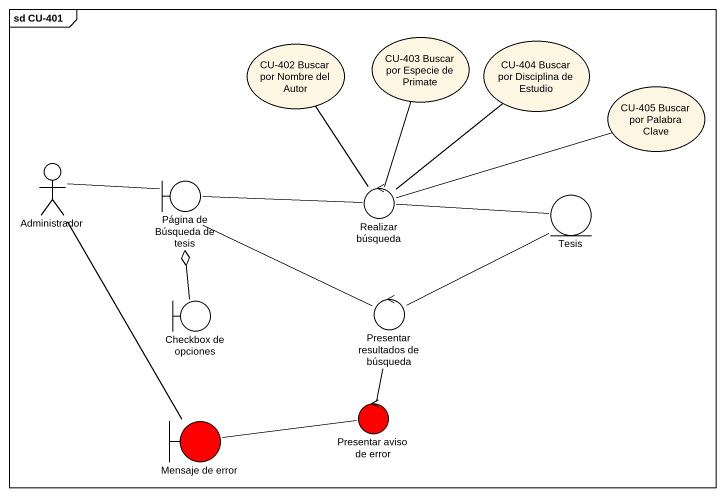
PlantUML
@startuml
mainframe sd CU-401
usecase "CU-402 Buscar por Nombre del Autor" as CU_402_Buscar_por_Nombre
usecase "CU-403 Buscar por Especie de Primate" as CU_403_Buscar_por_Especie
usecase "CU-404 Buscar por Disciplina de Estudio" as CU_404_Buscar_por
usecase "CU-405 Buscar por Palabra Clave" as CU_405_Buscar_por_Palabra
actor Administrador
boundary "Página de Búsqueda de tesis" as Página_de_Búsqueda_de_tesis
control "Realizar búsqueda" as Realizar_búsqueda
entity Tesis
boundary "Checkbox de opciones" as Checkbox_de_opciones
control "Presentar resultados de búsqueda" as Presentar_resultados_de
boundary "Mensaje de error" as Mensaje_de_error #FF0000
control "Presentar aviso de error" as Presentar_aviso_de_error #FF0000
CU_402_Buscar_por_Nombre -- Realizar_búsqueda
CU_403_Buscar_por_Especie -- Realizar_búsqueda
CU_404_Buscar_por -- Realizar_búsqueda
CU_405_Buscar_por_Palabra -left- Realizar_búsqueda
Administrador -right- Página_de_Búsqueda_de_tesis
Página_de_Búsqueda_de_tesis -right- Realizar_búsqueda
Realizar_búsqueda -right- Tesis
Checkbox_de_opciones -up-o Página_de_Búsqueda_de_tesis
Presentar_resultados_de -left- Página_de_Búsqueda_de_tesis
Presentar_resultados_de -up- Tesis
Mensaje_de_error -up- Administrador
Presentar_aviso_de_error -up- Presentar_resultados_de
Presentar_aviso_de_error -left- Mensaje_de_error
@enduml
